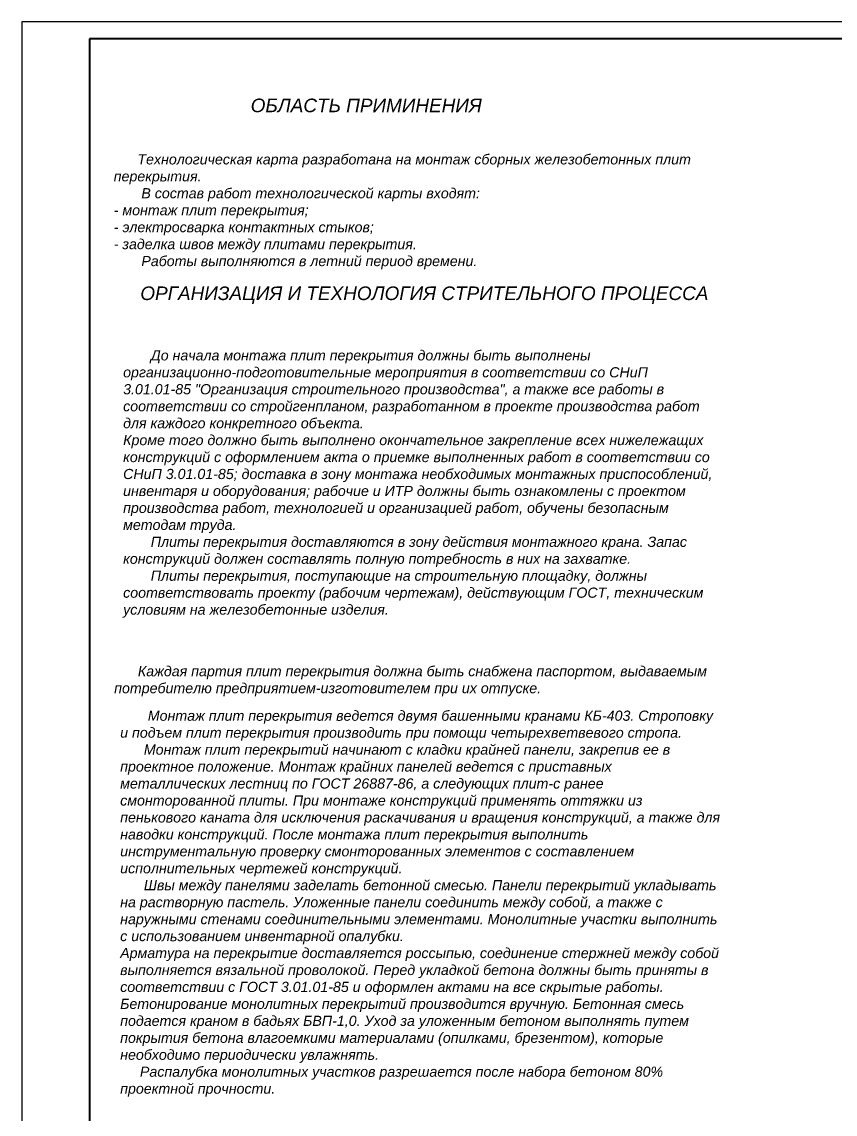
# Model space of a CAD drawing. Header units: millimetres. Extents: x 3254 to 5837, y -104 to 1724.
# Drawn here: x 4125 to 4365, y 1401.6 to 1723.9 of the extents above; entities that cross this region are included whole.
import ezdxf

# ---------------------------------------------------------------- set-up
doc = ezdxf.new("R2010")
doc.units = ezdxf.units.MM
doc.layers.add('Нормальная', color=5, linetype='Continuous', lineweight=25)
doc.layers.add('Толстая', color=6, linetype='Continuous', lineweight=35)
doc.layers.add('Текст', color=14, linetype='Continuous')
doc.styles.get("Standard").update_dxf_attribs({"font": 'ARIALI.TTF'})
doc.styles.add('style1', font='ARIALI.TTF', dxfattribs={"height": 4})

msp = doc.modelspace()

# ---------------------------------------------------------------- linework, layer by layer
at = {"layer": 'Текст', "color": 0}
for p, q in [((4125.043, 1723.863), (4125.043, 1129.863)), ((4966.043, 1723.863), (4125.043, 1723.863))]:
    msp.add_line(p, q, dxfattribs=at)
at = {"layer": 'Толстая', "color": 0}
for p, q in [((4145.043, 1718.863), (4145.043, 1134.863)), ((4961.043, 1718.863), (4145.043, 1718.863))]:
    msp.add_line(p, q, dxfattribs=at)

# ---------------------------------------------------------------- texts
at = {"layer": 'Нормальная', "color": 0, "attachment_point": 1}
for s, insert, char_height, width in [('{\\fArial|b0|i1|c204|p34;ОБЛАСТЬ ПРИМИНЕНИЯ}', (4192.563, 1701.21), 4, 150.02803), ('{\\fArial|b0|i1|c204|p34;\\H1.2x;      Технологическая карта разработана на монтаж сборных железобетонных плит перекрытия.\\P       В состав работ технологической карты входят:\\P- монтаж плит перекрытия;\\P- электросварка контактных стыков;\\P- заделка швов между плитами перекрытия.\\P       Работы выполняются в летний период времени.\\P\\H0.8333x;      }', (4152.154, 1684.803), 2.5, 175.91719), ('{\\fArial|b0|i1|c204|p34;ОРГАНИЗАЦИЯ И ТЕХНОЛОГИЯ СТРИТЕЛЬНОГО ПРОЦЕССА}', (4160, 1645.791), 4, 186.19368)]:
    msp.add_mtext(s, dxfattribs=dict(at, insert=insert, char_height=char_height, width=width))
at = {"layer": 'Толстая', "color": 0, "attachment_point": 1, "style": 'style1'}
for s, insert, char_height, width in [('{\\fArial|b0|i1|c204|p34;\\H0.75x;       До начала монтажа плит перекрытия должны быть выполнены организационно-подготовительные мероприятия в соответствии со СНиП 3.01.01-85 "Организация строительного производства", а также все работы в соответствии со стройгенпланом, разработанном в проекте производства работ для каждого конкретного объекта.\\PКроме того должно быть выполнено окончательное закрепление всех нижележащих конструкций с оформлением акта о приемке выполненных работ в соответствии со СНиП 3.01.01-85; доставка в зону монтажа необходимых монтажных приспособлений, инвентаря и оборудования; рабочие и ИТР должны быть ознакомлены с проектом производства работ, технологией и организацией работ, обучены безопасным методам труда. \\P       Плиты перекрытия доставляются в зону действия монтажного крана. Запас конструкций должен составлять полную потребность в них на захватке.\\P       Плиты перекрытия, поступающие на строительную площадку, должны соответствовать проекту (рабочим чертежам), действующим ГОСТ, техническим условиям на железобетонные изделия.\\P\\P\\H1.333x; }', (4154.927, 1626.987), 4, 174.42086), ('{\\fArial|b0|i1|c204|p34;      Каждая партия плит перекрытия должна быть снабжена паспортом, выдаваемым потребителю предприятием-изготовителем при их отпуске.}', (4152.29, 1533.805), 3, 184.7816), ('{\\fArial|b0|i1|c204|p34;       Монтаж плит перекрытия ведется двумя башенными кранами КБ-403. Строповку и подъем плит перекрытия производить при помощи четырехветвевого стропа.\\P      Монтаж плит перекрытий начинают с кладки крайней панели, закрепив ее в проектное положение. Монтаж крайних панелей ведется с приставных металлических лестниц по ГОСТ 26887-86, а следующих плит-с ранее смонторованной плиты. При монтаже конструкций применять оттяжки из пенькового каната для исключения раскачивания и вращения конструкций, а также для наводки конструкций. После монтажа плит перекрытия выполнить инструментальную проверку смонторованных элементов с составлением исполнительных чертежей конструкций.\\P      Швы между панелями заделать бетонной смесью. Панели перекрытий укладывать на растворную пастель. Уложенные панели соединить между собой, а также с наружными стенами соединительными элементами. Монолитные участки выполнить с использованием инвентарной опалубки. \\PАрматура на перекрытие доставляется россыпью, соединение стержней между собой выполняется вязальной проволокой. Перед укладкой бетона должны быть приняты в соответствии с ГОСТ 3.01.01-85 и оформлен актами на все скрытые работы. Бетонирование монолитных перекрытий производится вручную. Бетонная смесь подается краном в бадьях БВП-1,0. Уход за уложенным бетоном выполнять путем покрытия бетона влагоемкими материалами (опилками, брезентом), которые необходимо периодически увлажнять.\\P     Распалубка монолитных участков разрешается после набора бетоном 80% проектной прочности.}', (4154.061, 1520.68), 3, 176.70728)]:
    msp.add_mtext(s, dxfattribs=dict(at, insert=insert, char_height=char_height, width=width))

doc.saveas('drawing.dxf')
